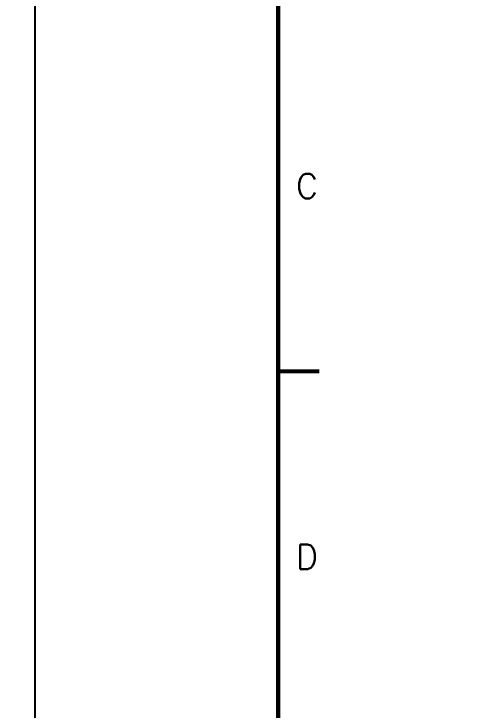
# Model space of a CAD drawing. Extents: x 295 to 953, y 10 to 290.
# Drawn here: x 849.9 to 905.3, y 108.9 to 193.4 of the extents above; entities that cross this region are included whole.
import ezdxf
from ezdxf.enums import TextEntityAlignment as Align

# ---------------------------------------------------------------- set-up
doc = ezdxf.new("R2010")
doc.units = 0
doc.header["$LTSCALE"] = 5
doc.header["$MEASUREMENT"] = 0
doc.layers.get('0').update_dxf_attribs({"linetype": 'CONTINUOUS', "lineweight": 25})
doc.layers.add('6', color=6, linetype='CONTINUOUS', lineweight=13)
for name, color, linetype in [('GND1', 7, 'CONTINUOUS'), ('문자', 4, 'CONTINUOUS'), ('테두리', 3, 'CONTINUOUS')]:
    doc.layers.add(name, color=color, linetype=linetype)
doc.styles.get("Standard").update_dxf_attribs({"font": 'simplex.shx'})
doc.styles.add('굴림체', font='')
doc.styles.get('굴림체').set_extended_font_data('GulimChe')

# ---------------------------------------------------------------- blocks, each defined once
blk = doc.blocks.new('C')
at = {"layer": '테두리'}
blk.add_line((405, 285), (405, 15), dxfattribs=at)
at = {"layer": '테두리', "const_width": 0.5}
for points in [[(15, 285), (15, 15), (405, 15), (405, 285), (15, 285)], [(410, 150), (405, 150)]]:
    blk.add_lwpolyline(points, dxfattribs=at)
at = {"layer": '문자'}
for s, p in [('C', (408.5, 172.5)), ('D', (408.5, 127.5))]:
    blk.add_text(s, height=3, dxfattribs=at).set_placement(p, align=Align.MIDDLE)

msp = doc.modelspace()

# ---------------------------------------------------------------- linework, layer by layer
at = {"layer": 'GND1'}
msp.add_line((852.477, 75.599), (852.477, 271.397), dxfattribs=at)

# ---------------------------------------------------------------- block references
msp.add_blockref('C', (476.978, 0))

# ---------------------------------------------------------------- texts
at = {"layer": '6', "color": 4, "insert": (905.282, 137.416), "char_height": 3, "width": 36.96202, "attachment_point": 4, "style": '굴림체'}
msp.add_mtext('{\\f굴림|b0|i0|c129;\\C7;', dxfattribs=at)

doc.saveas('drawing.dxf')
